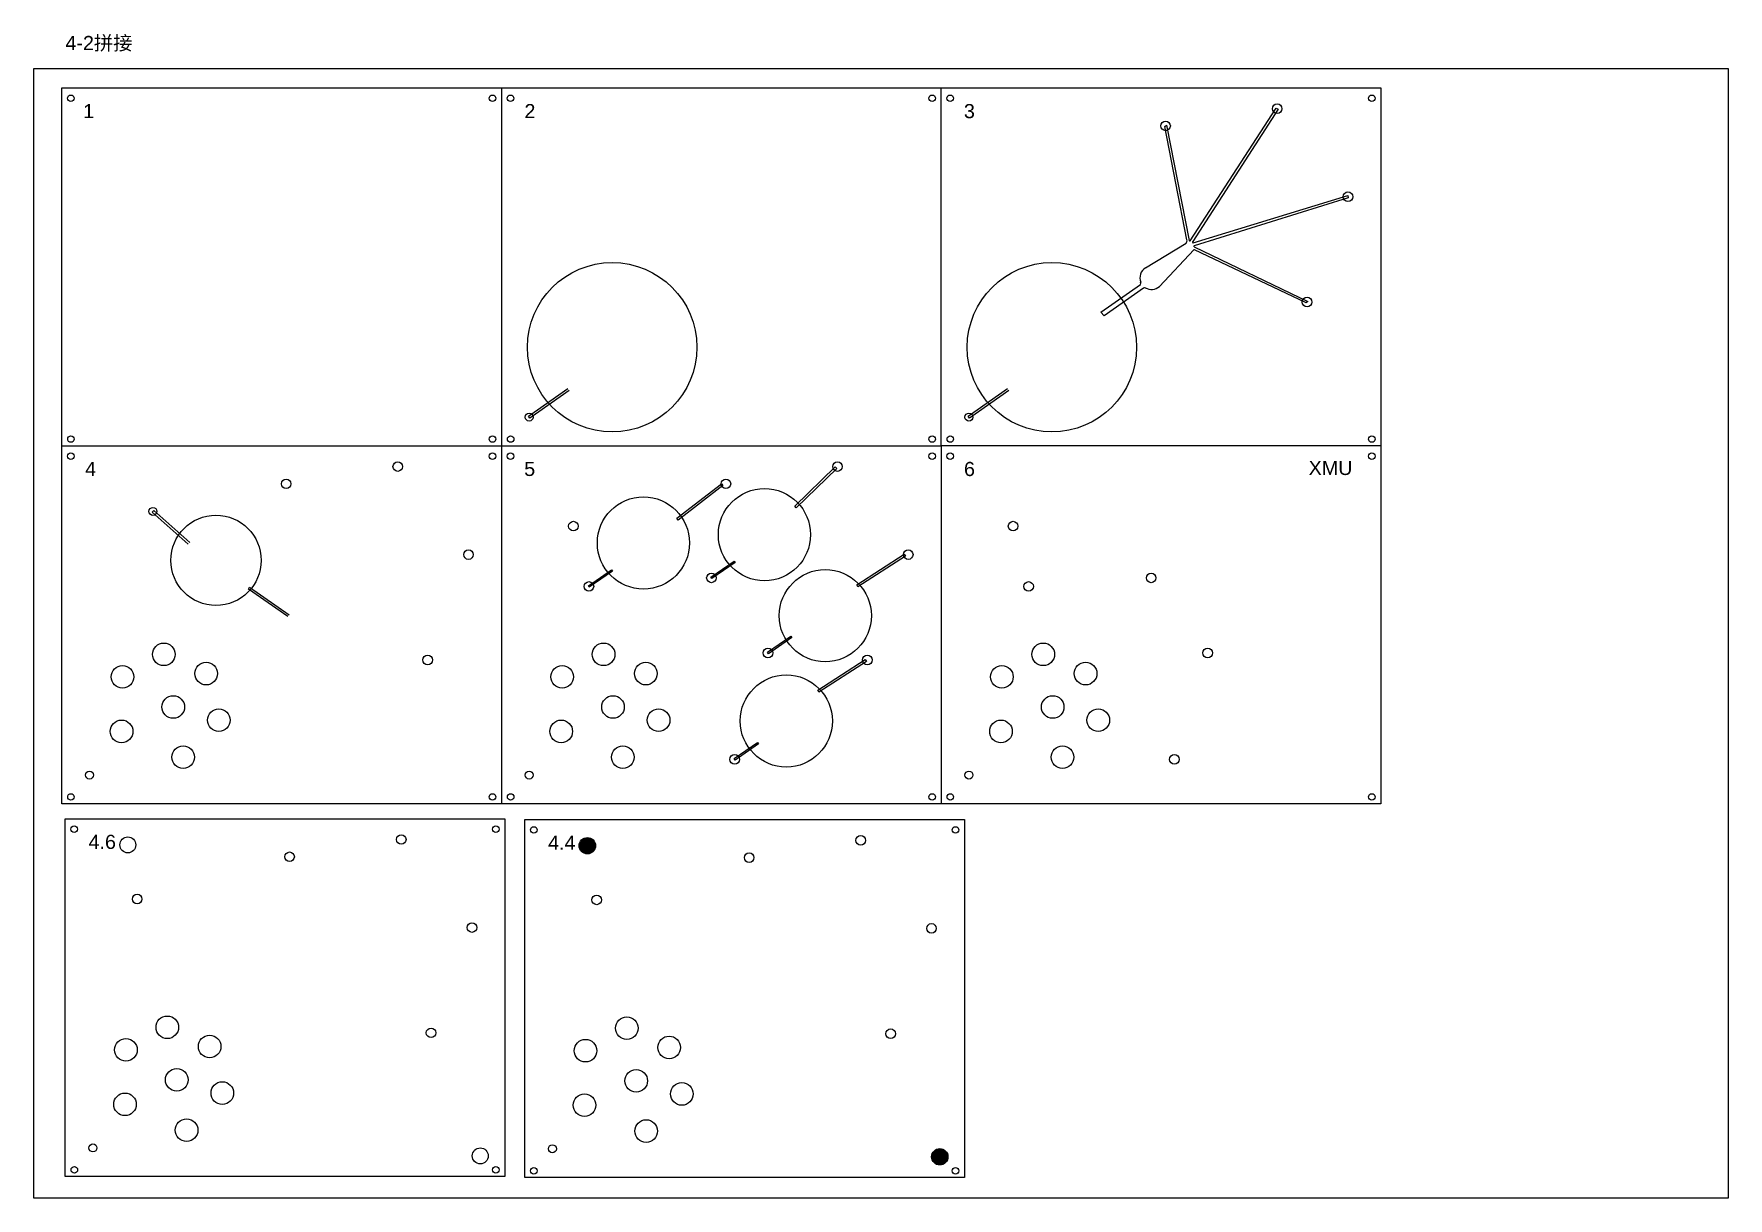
# Model space of a CAD drawing. Header units: millimetres. Extents: x 2314 to 2614, y 1742 to 1948.
import ezdxf

# ---------------------------------------------------------------- set-up
doc = ezdxf.new("R2010")
doc.units = ezdxf.units.MM
doc.styles.get("Standard").update_dxf_attribs({"font": 'arial.ttf'})

msp = doc.modelspace()

# ---------------------------------------------------------------- hatches: boundary and pattern name
h = msp.add_hatch(color=3)
h.dxf.hatch_style = 1
h.paths.add_polyline_path([(2413.35, 1803.91, 1), (2410.45, 1803.91, 1)])
h = msp.add_hatch(color=3)
h.dxf.hatch_style = 1
h.paths.add_polyline_path([(2475.76, 1748.84, 1), (2472.86, 1748.84, 1)])

# ---------------------------------------------------------------- linework, layer by layer
at = {"color": 2}
for p, q in [((2319.44, 1808.7), (2397.29, 1808.7)), ((2400.81, 1808.55), (2478.67, 1808.55))]:
    msp.add_line(p, q, dxfattribs=at)
at = {"color": 0}
msp.add_lwpolyline([(2313.9, 1941.53), (2613.9, 1941.53), (2613.9, 1741.53), (2313.9, 1741.53)], close=True, dxfattribs=at)
at = {"color": 2}
for points in [[(2318.83, 1874.73), (2318.83, 1938.09), (2396.69, 1938.09), (2396.69, 1874.73)], [(2396.69, 1938.09), (2474.55, 1938.09)], [(2518.63, 1911.03), (2533.86, 1934.48), (2534.24, 1934.34), (2519.1, 1910.89)], [(2518.08, 1911.16), (2514.13, 1931.23), (2514.44, 1931.48), (2518.47, 1911.07)], [(2519.18, 1910.66), (2546.55, 1919.02), (2546.61, 1918.62), (2519.37, 1910.1)], [(2510.71, 1906.21), (2517.93, 1910.6)], [(2519.28, 1909.4), (2513.21, 1902.93)], [(2519.32, 1909.97), (2539.5, 1900.3), (2539.19, 1900.05), (2519.39, 1909.42)], [(2510.38, 1902.66), (2503.41, 1897.75), (2502.85, 1898.4), (2509.83, 1903.3)], [(2408.69, 1884.54), (2401.71, 1879.63), (2401.48, 1879.96), (2408.46, 1884.86)], [(2486.55, 1884.54), (2479.57, 1879.63), (2479.34, 1879.96), (2486.32, 1884.86)], [(2396.69, 1874.73), (2474.55, 1874.73), (2474.55, 1811.36), (2396.69, 1811.36)], [(2552.4, 1874.73), (2552.4, 1811.36), (2474.55, 1811.36)], [(2341.24, 1857.31), (2334.84, 1862.95), (2335.11, 1863.25), (2341.5, 1857.61)], [(2358.87, 1844.49), (2351.87, 1849.36), (2352.1, 1849.68), (2359.1, 1844.82)], [(2397.29, 1808.7), (2397.29, 1745.34), (2319.44, 1745.34), (2319.44, 1808.7)], [(2478.67, 1808.55), (2478.67, 1745.18), (2400.81, 1745.18), (2400.81, 1808.55)]]:
    msp.add_lwpolyline(points, dxfattribs=at)
for points in [[(2474.55, 1938.09), (2552.4, 1938.09), (2552.4, 1874.73), (2474.55, 1874.73)], [(2318.83, 1874.73), (2396.69, 1874.73), (2396.69, 1811.36), (2318.83, 1811.36)], [(2455.77, 1870.99), (2456.05, 1870.7), (2448.89, 1863.72), (2448.62, 1864.01)], [(2435.64, 1868), (2435.88, 1867.68), (2427.97, 1861.57), (2427.72, 1861.89)], [(2437.9, 1854.31), (2438.07, 1854.06), (2433.96, 1851.21), (2433.78, 1851.46)], [(2468.01, 1855.52), (2468.23, 1855.18), (2459.82, 1849.77), (2459.6, 1850.11)], [(2416.2, 1852.79), (2416.37, 1852.55), (2412.25, 1849.7), (2412.08, 1849.95)], [(2447.91, 1841.01), (2448.08, 1840.76), (2443.96, 1837.92), (2443.79, 1838.16)], [(2461.11, 1836.87), (2461.32, 1836.53), (2452.91, 1831.13), (2452.7, 1831.46)], [(2442.02, 1822.18), (2442.19, 1821.94), (2438.08, 1819.09), (2437.91, 1819.34)]]:
    msp.add_lwpolyline(points, close=True, dxfattribs=at)
for centre, radius in [((2320.43, 1936.25), 0.579), ((2395.1, 1936.25), 0.579), ((2398.29, 1936.25), 0.579), ((2472.96, 1936.25), 0.579), ((2476.15, 1936.25), 0.579), ((2534.05, 1934.41), 0.85), ((2550.81, 1936.25), 0.579), ((2514.28, 1931.36), 0.85), ((2546.58, 1918.82), 0.85), ((2416.3, 1892.17), 15), ((2494.16, 1892.17), 15), ((2539.34, 1900.18), 0.85), ((2401.6, 1879.8), 0.703), ((2479.46, 1879.8), 0.703), ((2320.46, 1875.92), 0.579), ((2395.1, 1875.92), 0.579), ((2398.32, 1875.92), 0.579), ((2472.96, 1875.92), 0.579), ((2476.17, 1875.92), 0.579), ((2550.81, 1875.92), 0.579), ((2320.43, 1872.89), 0.579), ((2395.1, 1872.89), 0.579), ((2398.29, 1872.89), 0.579), ((2472.96, 1872.89), 0.579), ((2476.15, 1872.89), 0.579), ((2550.81, 1872.89), 0.579), ((2378.33, 1871.05), 0.85), ((2456.19, 1871.05), 0.85), ((2358.57, 1867.99), 0.85), ((2443.26, 1858.99), 8.16), ((2436.43, 1867.99), 0.85), ((2334.98, 1863.1), 0.703), ((2421.83, 1857.52), 8.16), ((2346.14, 1854.44), 8), ((2409.43, 1860.5), 0.85), ((2487.29, 1860.5), 0.85), ((2390.86, 1855.46), 0.85), ((2468.72, 1855.46), 0.85), ((2433.87, 1851.34), 0.85), ((2454.03, 1844.65), 8.16), ((2511.73, 1851.34), 0.85), ((2412.17, 1849.82), 0.85), ((2490.03, 1849.82), 0.85), ((2336.92, 1837.8), 2), ((2414.78, 1837.8), 2), ((2492.63, 1837.8), 2), ((2344.41, 1834.39), 2), ((2383.63, 1836.81), 0.85), ((2422.27, 1834.39), 2), ((2443.88, 1838.04), 0.85), ((2461.48, 1836.81), 0.85), ((2500.13, 1834.39), 2), ((2521.74, 1838.04), 0.85), ((2329.59, 1833.81), 2), ((2407.45, 1833.81), 2), ((2447.13, 1826), 8.16), ((2485.31, 1833.81), 2), ((2338.58, 1828.48), 2), ((2416.44, 1828.48), 2), ((2494.3, 1828.48), 2), ((2346.66, 1826.15), 2), ((2424.52, 1826.15), 2), ((2502.37, 1826.15), 2), ((2329.43, 1824.16), 2), ((2407.28, 1824.16), 2), ((2485.14, 1824.16), 2), ((2340.33, 1819.58), 2), ((2418.19, 1819.58), 2), ((2496.05, 1819.58), 2), ((2437.99, 1819.21), 0.85), ((2515.85, 1819.21), 0.85), ((2323.74, 1816.43), 0.703), ((2401.6, 1816.43), 0.703), ((2479.46, 1816.43), 0.703), ((2320.46, 1812.55), 0.579), ((2395.1, 1812.55), 0.579), ((2398.32, 1812.55), 0.579), ((2472.96, 1812.55), 0.579), ((2476.17, 1812.55), 0.579), ((2550.81, 1812.55), 0.579), ((2321.04, 1806.86), 0.579), ((2395.7, 1806.86), 0.579), ((2402.41, 1806.71), 0.579), ((2477.08, 1806.71), 0.579), ((2330.53, 1804.06), 1.41), ((2378.94, 1805.02), 0.85), ((2460.31, 1804.87), 0.85), ((2359.17, 1801.96), 0.85), ((2440.55, 1801.81), 0.85), ((2332.18, 1794.48), 0.85), ((2413.55, 1794.33), 0.85), ((2391.47, 1789.43), 0.85), ((2472.84, 1789.28), 0.85), ((2337.52, 1771.77), 2), ((2418.9, 1771.62), 2), ((2345.02, 1768.36), 2), ((2384.23, 1770.79), 0.85), ((2426.39, 1768.21), 2), ((2465.6, 1770.63), 0.85), ((2330.2, 1767.78), 2), ((2411.57, 1767.63), 2), ((2339.19, 1762.46), 2), ((2420.56, 1762.3), 2), ((2347.26, 1760.13), 2), ((2428.64, 1759.97), 2), ((2330.03, 1758.13), 2), ((2411.4, 1757.98), 2), ((2340.94, 1753.55), 2), ((2422.31, 1753.4), 2), ((2324.35, 1750.41), 0.703), ((2392.94, 1749), 1.41), ((2405.72, 1750.26), 0.703), ((2321.06, 1746.53), 0.579), ((2395.7, 1746.53), 0.579), ((2402.44, 1746.37), 0.579), ((2477.08, 1746.37), 0.579)]:
    msp.add_circle(centre, radius, dxfattribs=at)
at = {"color": 3}
for centre in [(2411.9, 1803.91), (2474.31, 1748.84)]:
    msp.add_circle(centre, 1.45, dxfattribs=at)
at = {"color": 2}
for centre, radius, start, end in [((2517.44, 1911.04), 0.652, 317.914, 10.9166), ((2518.56, 1911.09), 0.0911, 197.8306, 318.747), ((2519.18, 1910.79), 0.132, 130.345, 268.1528), ((2519.35, 1910.03), 0.0701, 75.2349, 238.7019), ((2519.35, 1909.34), 0.092, 64.5778, 133.3253), ((2511.81, 1904.46), 2.07, 121.983, 200.9576), ((2509.29, 1903.57), 0.6, 333.6305, 14.0863), ((2510.6, 1902.35), 0.372, 75.3783, 125.2129), ((2511.81, 1904.46), 2.07, 237.4238, 312.5682)]:
    msp.add_arc(centre, radius, start, end, dxfattribs=at)

# ---------------------------------------------------------------- texts
at = {"color": 3}
for s, p in [('1', (2322.63, 1932.73)), ('2', (2400.76, 1932.73)), ('3', (2478.58, 1932.73)), ('XMU', (2539.62, 1869.55)), ('4', (2322.96, 1869.38)), ('5', (2400.72, 1869.38)), ('6', (2478.59, 1869.37)), ('4.6', (2323.57, 1803.35)), ('4.4', (2404.94, 1803.2))]:
    msp.add_text(s, height=2.5, dxfattribs=at).set_placement(p)
at = {"color": 2, "insert": (2319.48, 1947.29), "char_height": 2.5, "attachment_point": 1}
msp.add_mtext_dynamic_manual_height_columns('4-2{\\fSimSun|b0|i0|c134|p2;拼接}', width=23.6678, gutter_width=12.5, heights=[0], dxfattribs=at)

doc.saveas('drawing.dxf')
